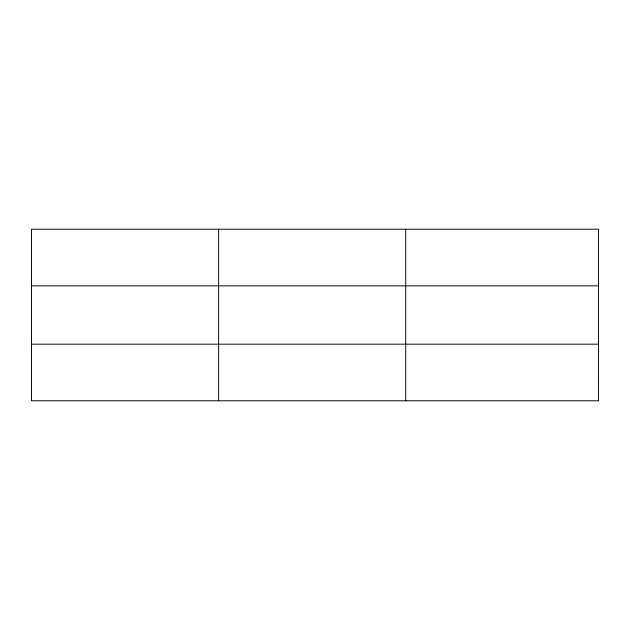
<?xml version="1.0" encoding="UTF-8"?>
<svg xmlns="http://www.w3.org/2000/svg" width="630" height="630" viewBox="0 0 630 630"><rect width="100%" height="100%" fill="white"/><g stroke="black" fill="none" stroke-linecap="round" stroke-linejoin="round"><path stroke-width="0.94" d="M218.61 229.218L218.61 400.782M405.72 229.218L405.72 400.782M31.5 285.831L598.5 285.831M31.5 344.169L598.5 344.169M598.5 381.906L598.5 400.782L31.5 400.782L31.5 229.218L598.5 229.218L598.5 381.906"/></g></svg>
